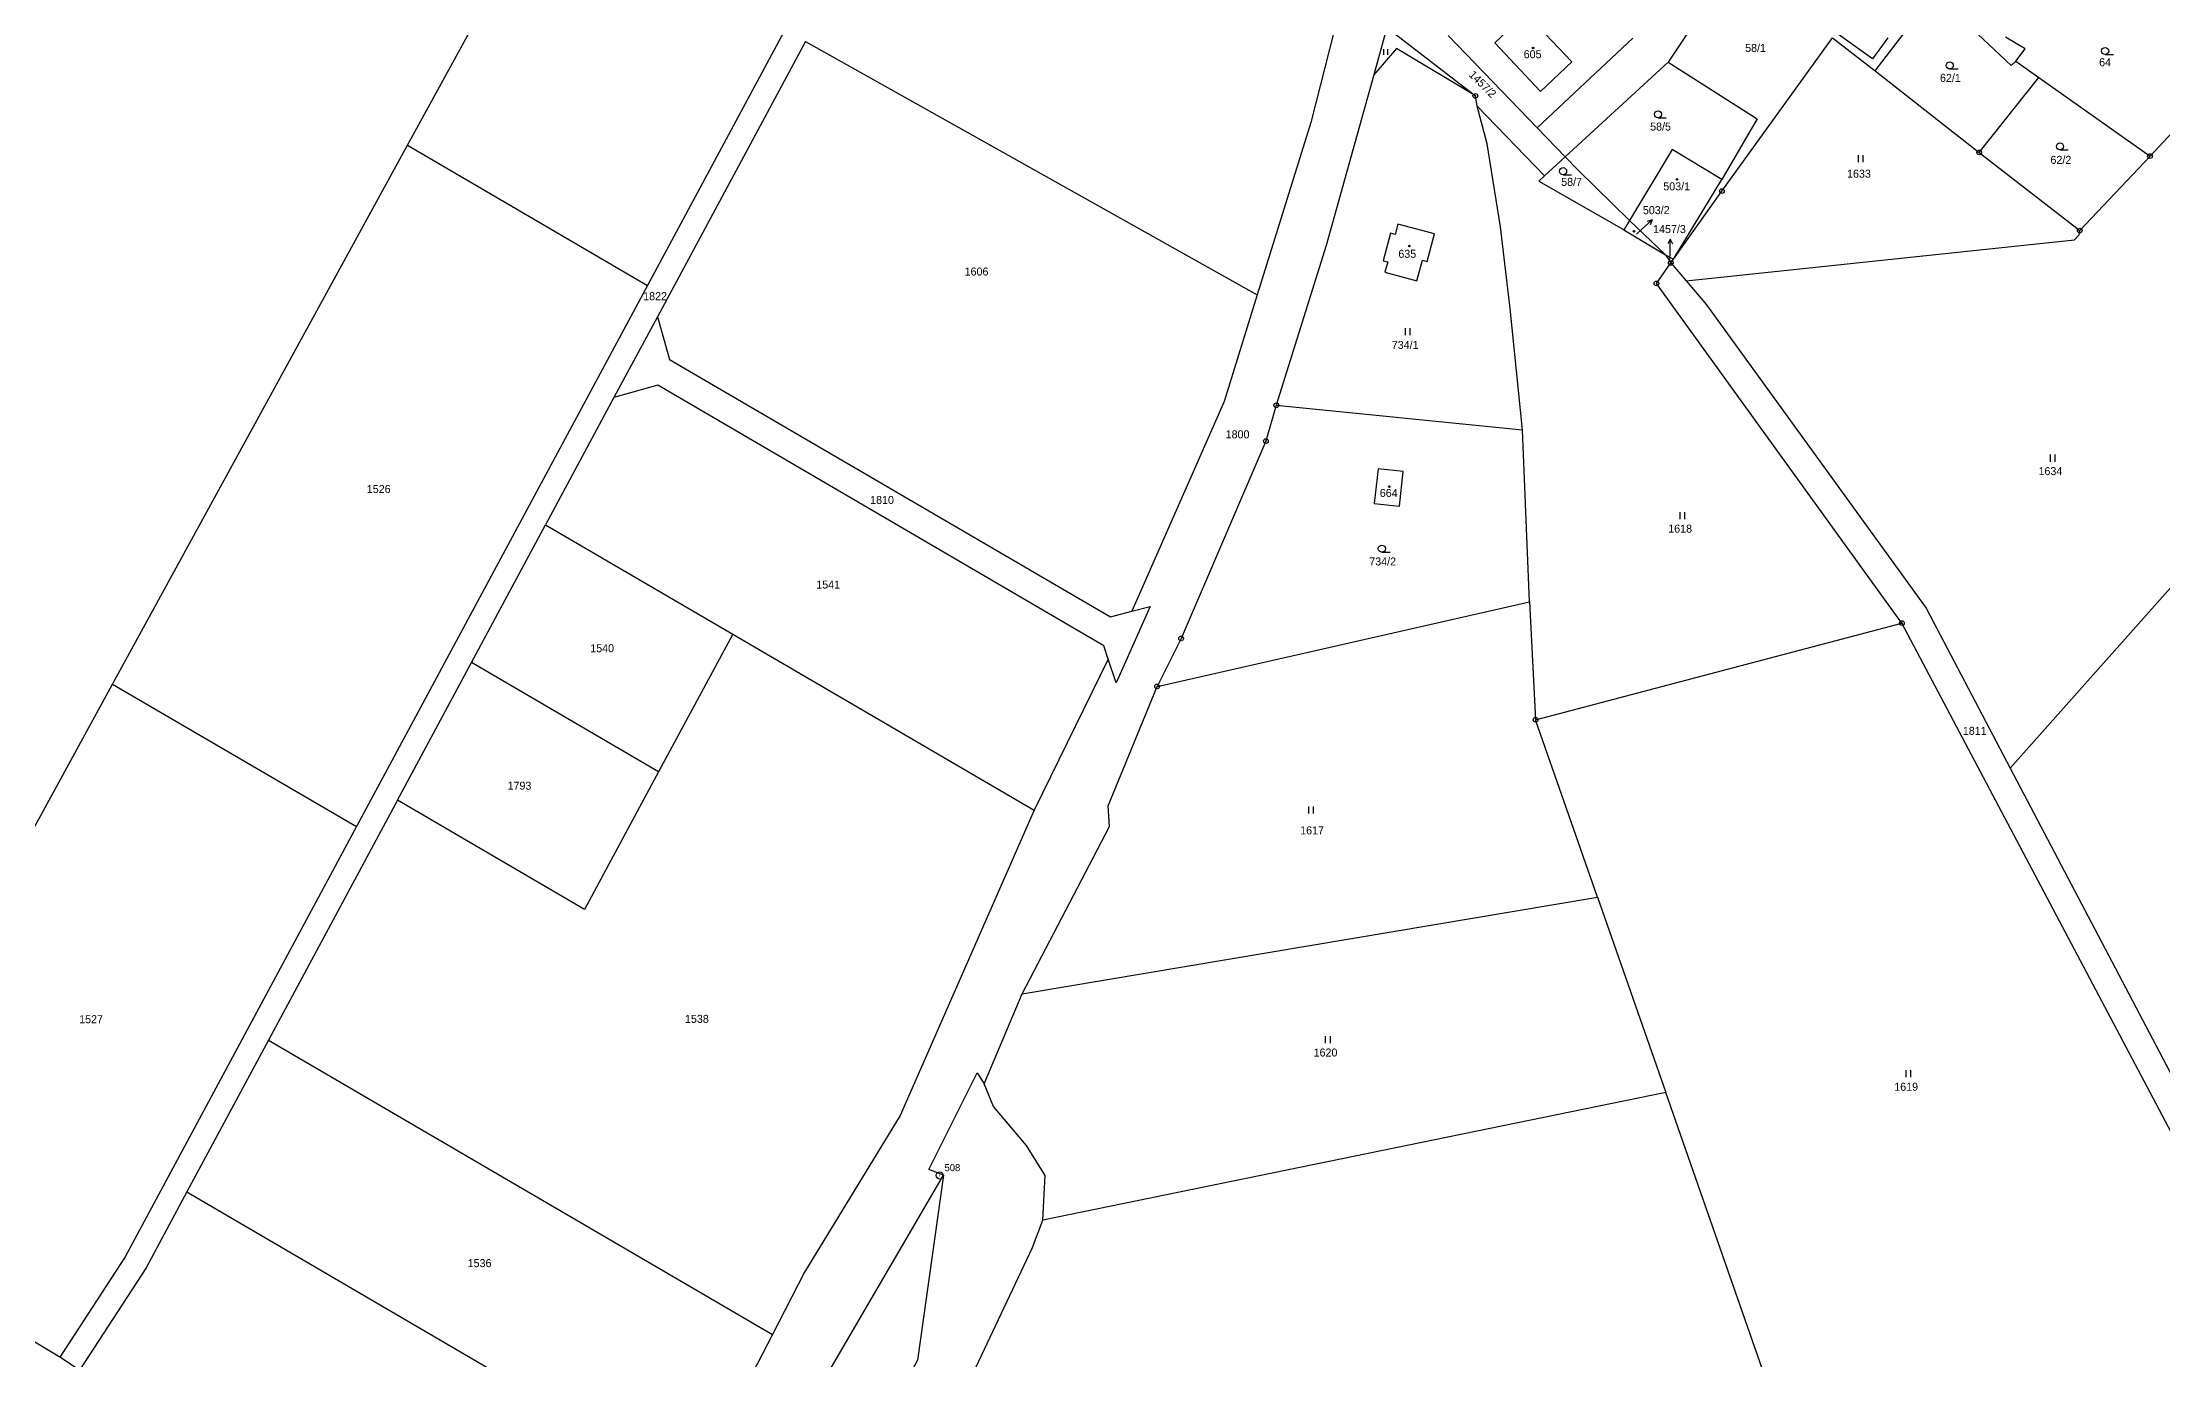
# Model space of a CAD drawing. Extents: x -820725 to -814908, y -1038210 to -1035296.
# Drawn here: x -817843 to -817392.7, y -1037546.9 to -1037267.3 of the extents above; entities that cross this region are included whole.
import ezdxf
from ezdxf.enums import TextEntityAlignment as Align

# ---------------------------------------------------------------- set-up
doc = ezdxf.new("R2010")
doc.units = 0
doc.header["$MEASUREMENT"] = 0
for name, color, linetype in [('101', 1, 'CONTINUOUS'), ('1016', 1, 'CONTINUOUS'), ('1029', 1, 'CONTINUOUS'), ('105', 1, 'CONTINUOUS'), ('18', 1, 'CONTINUOUS'), ('21800', 1, 'CONTINUOUS'), ('21900', 1, 'CONTINUOUS'), ('304', 1, 'CONTINUOUS'), ('306', 1, 'CONTINUOUS'), ('404', 1, 'CONTINUOUS')]:
    doc.layers.add(name, color=color, linetype=linetype)

# ---------------------------------------------------------------- blocks, each defined once
blk = doc.blocks.new('4_02$0')
at = {"layer": '404', "color": 255, "linetype": 'Continuous'}
blk.add_circle((-0.01, 0), 0.175, dxfattribs=at)
blk = doc.blocks.new('1029$1')
at = {"layer": '1029', "color": 6, "linetype": 'Continuous'}
for p, q in [((0, 3), (-0.5, 2)), ((0, 0), (0, 3)), ((0, 3), (0.5, 2))]:
    blk.add_line(p, q, dxfattribs=at)
blk = doc.blocks.new('3_06$2')
at = {"layer": '306', "color": 255, "linetype": 'Continuous'}
for p, q in [((-0.51, 0), (-0.51, 1.5)), ((0.49, 0), (0.49, 1.5))]:
    blk.add_line(p, q, dxfattribs=at)
blk = doc.blocks.new('3_04$3')
at = {"layer": '304', "color": 255, "linetype": 'Continuous'}
blk.add_line((0.01, 0), (1.76, 0), dxfattribs=at)
blk.add_circle((0.01, 0.75), 0.75, dxfattribs=at)
blk = doc.blocks.new('1_01$12')
at = {"layer": '101', "color": 3, "linetype": 'Continuous'}
for radius in [0.75, 0.03]:
    blk.add_circle((0, 0), radius, dxfattribs=at)
blk = doc.blocks.new('1_05$13')
at = {"layer": '105', "color": 3, "linetype": 'Continuous'}
for radius in [0.5, 0.0303]:
    blk.add_circle((0, 0), radius, dxfattribs=at)

msp = doc.modelspace()

# ---------------------------------------------------------------- linework, layer by layer
at = {"layer": '1029', "color": 255, "linetype": 'Continuous'}
for p, q in [((-817504.43, -1037307.96), (-817503.34, -1037306.97)), ((-817497.33, -1037313.38), (-817497.31, -1037312.04))]:
    msp.add_line(p, q, dxfattribs=at)
at = {"layer": '21800', "color": 255, "linetype": 'Continuous'}
for p, q in [((-817454.32, -1037270.78), (-817462.04, -1037265.23)), ((-817451.01, -1037266.26), (-817454.32, -1037270.78))]:
    msp.add_line(p, q, dxfattribs=at)
at = {"layer": '21900', "color": 3, "linetype": 'Continuous'}
for p, q in [((-817765.48, -1037289.08), (-817723.48, -1037212.38)), ((-817478.9, -1037243.01), (-817497.69, -1037271.45)), ((-817453.76, -1037273.32), (-817441.13, -1037256.83)), ((-817441.13, -1037256.83), (-817424.86, -1037272.19)), ((-817527.97, -1037261.11), (-817534.55, -1037267.37)), ((-817518.18, -1037271.39), (-817527.97, -1037261.11)), ((-817680.96, -1037267.05), (-817712.41, -1037325.5)), ((-817680.96, -1037267.05), (-817585, -1037320.83)), ((-817557.44, -1037264.11), (-817560.25, -1037274.18)), ((-817557.44, -1037264.11), (-817538.66, -1037278.62)), ((-817544.46, -1037265.81), (-817525.53, -1037285.4)), ((-817534.55, -1037267.37), (-817524.79, -1037277.68)), ((-817525.53, -1037285.4), (-817505.22, -1037266.39)), ((-817486.29, -1037298.82), (-817462.76, -1037266.3)), ((-817462.76, -1037266.3), (-817453.76, -1037273.32)), ((-817421.86, -1037268.64), (-817426.07, -1037266.18)), ((-817555.4, -1037268.53), (-817560.25, -1037274.18)), ((-817538.66, -1037278.62), (-817555.4, -1037268.53)), ((-817524.79, -1037277.68), (-817518.18, -1037271.39)), ((-817519.6, -1037291.54), (-817497.69, -1037271.45)), ((-817497.69, -1037271.45), (-817478.78, -1037283.49)), ((-817424.86, -1037272.19), (-817423.83, -1037271.26)), ((-817423.83, -1037271.26), (-817421.86, -1037268.64)), ((-817423.83, -1037271.26), (-817418.97, -1037274.68)), ((-817395.35, -1037291.4), (-817376.92, -1037271.58)), ((-817560.25, -1037274.18), (-817570.37, -1037310.35)), ((-817453.76, -1037273.32), (-817431.61, -1037290.63)), ((-817431.61, -1037290.63), (-817418.97, -1037274.68)), ((-817418.97, -1037274.68), (-817395.35, -1037291.4)), ((-817538.25, -1037280.79), (-817538.66, -1037278.62)), ((-817538.25, -1037280.79), (-817523.97, -1037295.62)), ((-817536.15, -1037288.81), (-817538.25, -1037280.79)), ((-817525.53, -1037285.4), (-817519.6, -1037291.54)), ((-817478.78, -1037283.49), (-817486.31, -1037296.39)), ((-817828.13, -1037403.48), (-817765.48, -1037289.08)), ((-817765.48, -1037289.08), (-817714.5, -1037318.84)), ((-817533.32, -1037306.42), (-817536.15, -1037288.81)), ((-817496.86, -1037289.99), (-817505.92, -1037305.08)), ((-817486.31, -1037296.39), (-817496.86, -1037289.99)), ((-817523.97, -1037295.62), (-817519.6, -1037291.54)), ((-817519.6, -1037291.54), (-817516.82, -1037294.42)), ((-817516.82, -1037294.42), (-817505.92, -1037305.08)), ((-817431.61, -1037290.63), (-817410.28, -1037307.22)), ((-817410.28, -1037307.22), (-817395.35, -1037291.4)), ((-817523.97, -1037295.62), (-817525.14, -1037296.7)), ((-817525.14, -1037296.7), (-817507.2, -1037307)), ((-817496.56, -1037313.26), (-817486.31, -1037296.39)), ((-817496.56, -1037313.26), (-817486.29, -1037298.82)), ((-817556.68, -1037307.77), (-817558.24, -1037313.61)), ((-817555.72, -1037308.03), (-817556.68, -1037307.77)), ((-817555.12, -1037305.87), (-817555.72, -1037308.03)), ((-817547.36, -1037307.93), (-817555.12, -1037305.87)), ((-817548.93, -1037313.77), (-817547.36, -1037307.93)), ((-817531.23, -1037323.77), (-817533.32, -1037306.42)), ((-817507.2, -1037307), (-817507.11, -1037307.06)), ((-817505.92, -1037305.08), (-817507.11, -1037307.06)), ((-817507.11, -1037307.06), (-817498.3, -1037312.33)), ((-817505.92, -1037305.08), (-817498.3, -1037312.33)), ((-817570.37, -1037310.35), (-817580.94, -1037344.31)), ((-817498.3, -1037312.33), (-817497.14, -1037314.07)), ((-817498.3, -1037312.33), (-817496.56, -1037313.26)), ((-817425.06, -1037421.33), (-817328.03, -1037312.27)), ((-817558.24, -1037313.61), (-817557.28, -1037313.87)), ((-817557.28, -1037313.87), (-817557.86, -1037316.04)), ((-817557.86, -1037316.04), (-817551.07, -1037317.85)), ((-817551.07, -1037317.85), (-817549.9, -1037313.51)), ((-817549.9, -1037313.51), (-817548.93, -1037313.77)), ((-817497.14, -1037314.07), (-817496.56, -1037313.26)), ((-817497.14, -1037314.07), (-817493.88, -1037317.88)), ((-817714.5, -1037318.84), (-817776.32, -1037433.72)), ((-817712.41, -1037325.5), (-817721.64, -1037342.67)), ((-817528.67, -1037349.48), (-817531.23, -1037323.77)), ((-817721.64, -1037342.67), (-817736.16, -1037369.66)), ((-817580.94, -1037344.31), (-817583.16, -1037351.89)), ((-817580.94, -1037344.31), (-817528.67, -1037349.48)), ((-817583.16, -1037351.89), (-817601.17, -1037393.81)), ((-817527.13, -1037386.01), (-817528.67, -1037349.48)), ((-817559.33, -1037357.82), (-817560.12, -1037365.15)), ((-817553.98, -1037358.39), (-817559.33, -1037357.82)), ((-817554.77, -1037365.72), (-817553.98, -1037358.39)), ((-817560.12, -1037365.15), (-817554.77, -1037365.72)), ((-817751.89, -1037398.89), (-817736.16, -1037369.66)), ((-817736.16, -1037369.66), (-817696.41, -1037392.86)), ((-817607.74, -1037387), (-817614.98, -1037403.25)), ((-817611.63, -1037388.03), (-817607.74, -1037387)), ((-817606.26, -1037404), (-817527.13, -1037386.01)), ((-817527.13, -1037386.01), (-817525.87, -1037411.08)), ((-817696.41, -1037392.86), (-817712.14, -1037422.09)), ((-817696.41, -1037392.86), (-817632.35, -1037430.26)), ((-817525.87, -1037411.08), (-817448.04, -1037390.54)), ((-817371.49, -1037535.28), (-817448.04, -1037390.54)), ((-817616.65, -1037398.2), (-817632.35, -1037430.26)), ((-817614.98, -1037403.25), (-817616.65, -1037398.2)), ((-817601.17, -1037393.81), (-817606.26, -1037404)), ((-817767.62, -1037428.13), (-817751.89, -1037398.89)), ((-817712.14, -1037422.09), (-817751.89, -1037398.89)), ((-817889.83, -1037516.16), (-817828.13, -1037403.48)), ((-817828.13, -1037403.48), (-817776.32, -1037433.72)), ((-817512.7, -1037448.73), (-817525.87, -1037411.08)), ((-817767.62, -1037428.13), (-817795.03, -1037479.07)), ((-817634.89, -1037469.28), (-817512.7, -1037448.73)), ((-817512.7, -1037448.73), (-817498.19, -1037490.23)), ((-817642.99, -1037488.35), (-817634.89, -1037469.28)), ((-817795.03, -1037479.07), (-817812.36, -1037511.29)), ((-817795.03, -1037479.07), (-817687.98, -1037541.57)), ((-817654.75, -1037506.53), (-817644.51, -1037486)), ((-817644.51, -1037486), (-817642.99, -1037488.35)), ((-817498.19, -1037490.23), (-817630.57, -1037517.28)), ((-817464.96, -1037585.24), (-817498.19, -1037490.23)), ((-817651.64, -1037507.77), (-817654.75, -1037506.53)), ((-817812.36, -1037511.29), (-817705.91, -1037573.44)), ((-817839.35, -1037546.41), (-817889.83, -1037516.16)), ((-817835.15, -1037549.14), (-817839.35, -1037546.41))]:
    msp.add_line(p, q, dxfattribs=at)
for points in [[(-817647.85, -1037199.87), (-817659.25, -1037216.15), (-817714.5, -1037318.84)], [(-817567.68, -1037260.92), (-817573.64, -1037284.25), (-817585, -1037320.83)], [(-817493.88, -1037317.88), (-817411.42, -1037309.15), (-817410.41, -1037308.15), (-817410.28, -1037307.22)], [(-817448.04, -1037390.54), (-817500.2, -1037318.44), (-817497.14, -1037314.07)], [(-817585, -1037320.83), (-817592.04, -1037343.53), (-817611.63, -1037388.03)], [(-817493.88, -1037317.88), (-817489.53, -1037322.95), (-817442.93, -1037387.36), (-817425.06, -1037421.33)], [(-817712.41, -1037325.5), (-817709.86, -1037334.56), (-817616.19, -1037389.24), (-817611.63, -1037388.03)], [(-817616.65, -1037398.2), (-817617.59, -1037395.37), (-817712.35, -1037340.05), (-817721.64, -1037342.67)], [(-817634.89, -1037469.28), (-817616.37, -1037433.7), (-817616.66, -1037429.32), (-817606.26, -1037404)], [(-817712.14, -1037422.09), (-817727.87, -1037451.33), (-817767.62, -1037428.13)], [(-817425.06, -1037421.33), (-817368.12, -1037529.52), (-817363.68, -1037535.8)], [(-817776.32, -1037433.72), (-817825.49, -1037525.11), (-817839.35, -1037546.41)], [(-817632.35, -1037430.26), (-817660.84, -1037495.06), (-817681.13, -1037528.33), (-817687.98, -1037541.57)], [(-817630.57, -1037517.28), (-817630.02, -1037507.79), (-817634.01, -1037501.42), (-817641.01, -1037493.16), (-817642.99, -1037488.35)], [(-817810.98, -1037673.9), (-817756.94, -1037646.15), (-817725.67, -1037620.74), (-817713.28, -1037607.72), (-817701.84, -1037591.65), (-817694.05, -1037580.46), (-817651.64, -1037507.77)], [(-817651.64, -1037507.77), (-817657.15, -1037547.02), (-817660.86, -1037553.81), (-817662.8, -1037590.11), (-817664.02, -1037604.04), (-817667.47, -1037623.3), (-817678.57, -1037673.15)], [(-817812.36, -1037511.29), (-817821.04, -1037527.42), (-817835.15, -1037549.14)], [(-817666.18, -1037667.66), (-817657.69, -1037625.39), (-817654.1, -1037605.29), (-817652.82, -1037590.66), (-817651.32, -1037562.49), (-817632.74, -1037523.13), (-817630.57, -1037517.28)], [(-817687.98, -1037541.57), (-817691.15, -1037547.7), (-817705.91, -1037573.44)]]:
    msp.add_lwpolyline(points, dxfattribs=at)

# ---------------------------------------------------------------- block references
at = {"layer": '101', "color": 0, "linetype": 'ByBlock'}
msp.add_blockref('1_01$12', (-817652.44, -1037507.82), dxfattribs=at)
at = {"layer": '1029', "color": 0, "linetype": 'ByBlock'}
for p, rotation in [((-817503.34, -1037306.97), 311.9999999999999), ((-817497.31, -1037312.04), 358.9999999999999)]:
    msp.add_blockref('1029$1', p, dxfattribs=dict(at, rotation=rotation))
at = {"layer": '105', "color": 0, "linetype": 'ByBlock'}
for p in [(-817538.66, -1037278.62), (-817431.61, -1037290.63), (-817395.35, -1037291.4), (-817486.29, -1037298.82), (-817410.28, -1037307.22), (-817497.14, -1037314.07), (-817500.2, -1037318.44), (-817580.94, -1037344.31), (-817583.16, -1037351.89), (-817601.17, -1037393.81), (-817448.04, -1037390.54), (-817606.26, -1037404), (-817525.87, -1037411.08)]:
    msp.add_blockref('1_05$13', p, dxfattribs=at)
at = {"layer": '304', "color": 0, "linetype": 'ByBlock'}
for p in [(-817437.89, -1037272.9), (-817404.89, -1037269.83), (-817499.86, -1037283.28), (-817414.49, -1037290.09), (-817520.03, -1037295.35), (-817558.53, -1037375.5)]:
    msp.add_blockref('3_04$3', p, dxfattribs=at)
at = {"layer": '306', "color": 0, "linetype": 'ByBlock', "xscale": 0.8, "yscale": 0.8, "zscale": 0.8}
msp.add_blockref('3_06$2', (-817557.67, -1037269.92), dxfattribs=at)
at = {"layer": '306', "color": 0, "linetype": 'ByBlock'}
for p in [(-817456.78, -1037292.69), (-817552.97, -1037329.41), (-817415.98, -1037356.28), (-817494.63, -1037368.49), (-817573.51, -1037431), (-817569.95, -1037479.71), (-817446.61, -1037486.98)]:
    msp.add_blockref('3_06$2', p, dxfattribs=at)
at = {"layer": '404', "color": 0, "linetype": 'ByBlock'}
for p in [(-817526.38, -1037268.44), (-817495.82, -1037296.34), (-817504.94, -1037307.34), (-817552.67, -1037310.49), (-817556.91, -1037361.56)]:
    msp.add_blockref('4_02$0', p, dxfattribs=at)

# ---------------------------------------------------------------- texts
at = {"layer": '1016', "color": 174, "linetype": 'Continuous'}
msp.add_text('508', height=1.5, dxfattribs=at).set_placement((-817648.07, -1037506.15), align=Align.MIDDLE_RIGHT)
at = {"layer": '18', "color": 255, "linetype": 'Continuous'}
for s, p in [('58/1', (-817479.14, -1037269.8)), ('605', (-817526.5, -1037271.13)), ('64', (-817404.89, -1037272.83)), ('62/1', (-817437.75, -1037276.15)), ('58/5', (-817499.32, -1037286.49)), ('62/2', (-817414.28, -1037293.56)), ('58/7', (-817518.22, -1037298.23)), ('503/1', (-817495.89, -1037299.18)), ('635', (-817553.12, -1037313.5)), ('734/1', (-817553.57, -1037332.85)), ('664', (-817557.06, -1037364.28)), ('734/2', (-817558.35, -1037378.82))]:
    msp.add_text(s, height=1.7, dxfattribs=at).set_placement(p, align=Align.BOTTOM_CENTER)
msp.add_text('1457/2', height=1.7, rotation=315, dxfattribs=at).set_placement((-817538.06, -1037277.07), align=Align.BOTTOM_CENTER)
for s, p in [('1633', (-817457.18, -1037295.13)), ('1606', (-817644.62, -1037315.91)), ('1822', (-817712.9, -1037321.14)), ('1800', (-817589.17, -1037350.47)), ('1634', (-817416.51, -1037358.28)), ('1526', (-817771.61, -1037362.08)), ('1810', (-817664.69, -1037364.4)), ('1618', (-817495.16, -1037370.49)), ('1541', (-817676.13, -1037382.36)), ('1540', (-817724.15, -1037395.88)), ('1811', (-817432.58, -1037413.42)), ('1793', (-817741.71, -1037425.06)), ('1617', (-817573.34, -1037434.55)), ('1527', (-817832.71, -1037474.64)), ('1538', (-817704.02, -1037474.57)), ('1620', (-817570.49, -1037481.71)), ('1619', (-817447.15, -1037488.98)), ('1536', (-817750.18, -1037526.43))]:
    msp.add_text(s, height=1.7, dxfattribs=at).set_placement(p, align=Align.MIDDLE_CENTER)
for s, p in [('503/2', (-817503.08, -1037304.23)), ('1457/3', (-817500.9, -1037308.25))]:
    msp.add_text(s, height=1.7, dxfattribs=at).set_placement(p, align=Align.BOTTOM_LEFT)

doc.saveas('drawing.dxf')
